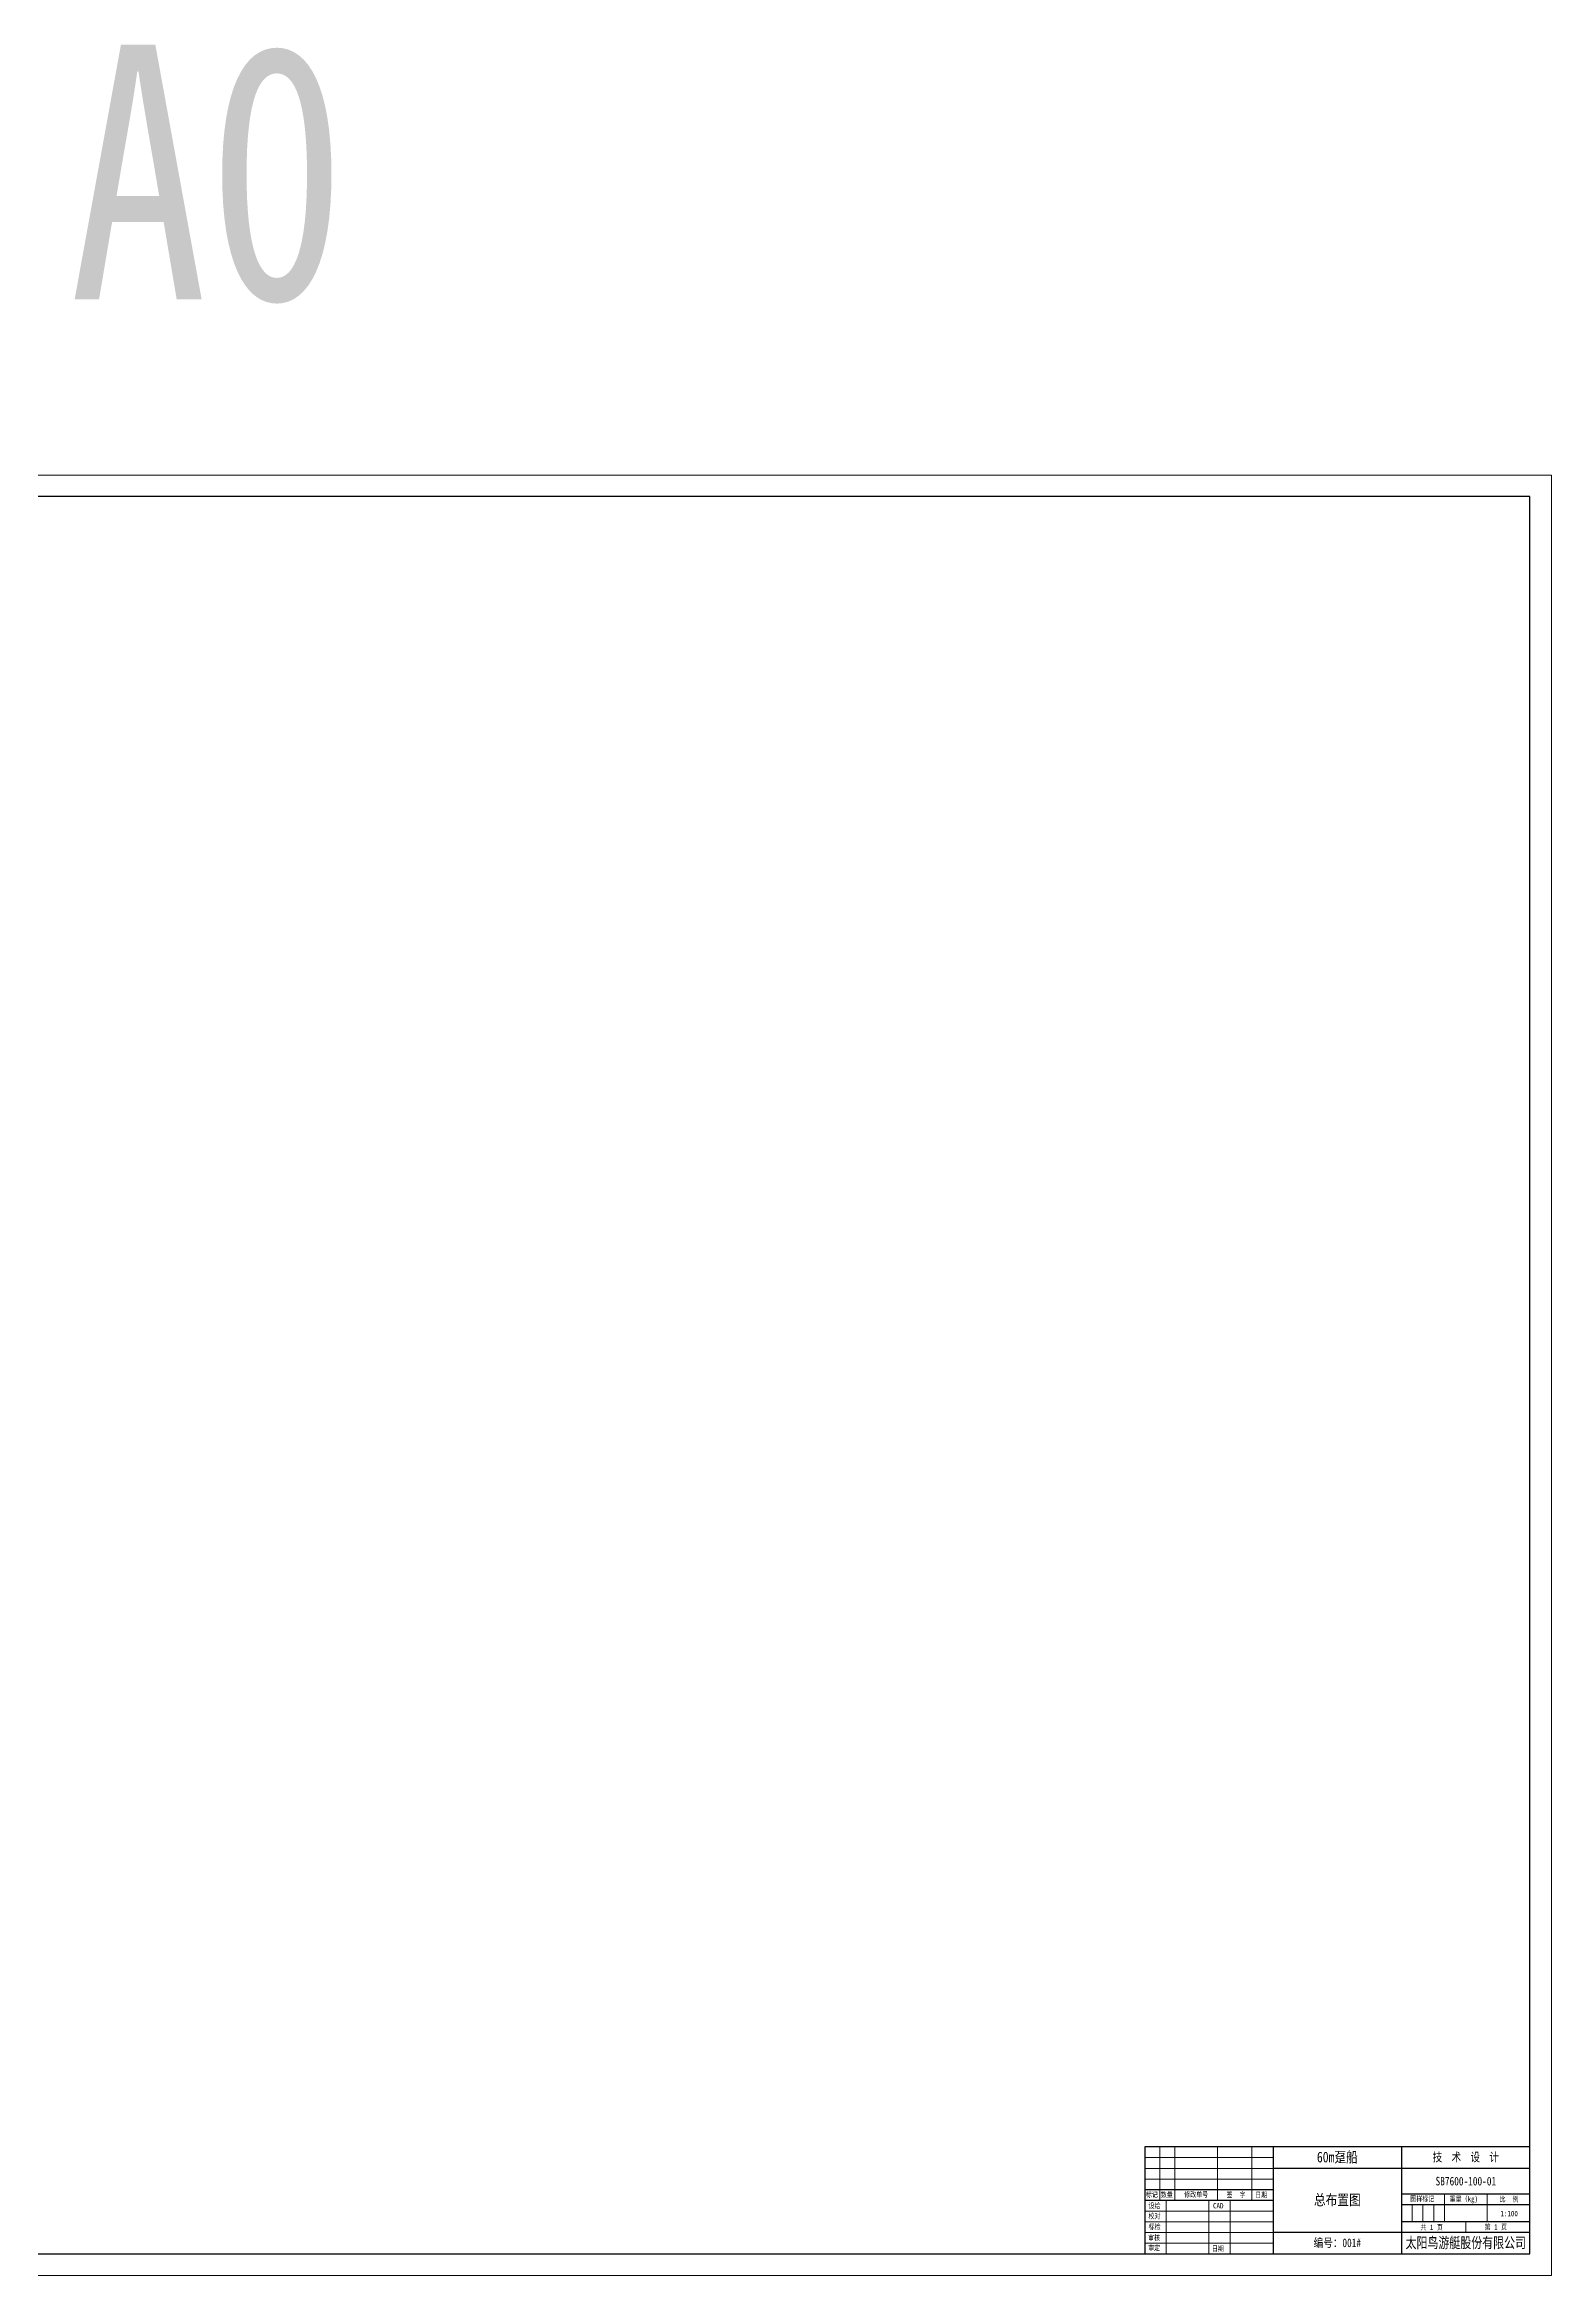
# Model space of a CAD drawing. Header units: millimetres. Extents: x -4702 to 3318, y -104 to 3616.
# Drawn here: x -4003 to -3299, y 2574 to 3616 of the extents above; entities that cross this region are included whole.
import ezdxf
from ezdxf.enums import TextEntityAlignment as Align

# ---------------------------------------------------------------- set-up
doc = ezdxf.new("R2010")
doc.units = ezdxf.units.MM
doc.layers.add('TEXT', color=1, linetype='Continuous', lineweight=9)
doc.layers.add('图框', color=7, linetype='Continuous', lineweight=9)
doc.styles.add('图框', font='STFANGSO.TTF', dxfattribs={"width": 0.8})

msp = doc.modelspace()

# ---------------------------------------------------------------- linework, layer by layer
at = {"layer": '图框', "lineweight": 30}
for p, q in [((-3489.066, 2633.541), (-3489.066, 2583.541)), ((-3309.066, 2633.541), (-3489.066, 2633.541)), ((-3429.066, 2633.541), (-3429.066, 2583.541)), ((-3369.066, 2633.541), (-3369.066, 2583.541)), ((-3309.066, 2623.541), (-3429.066, 2623.541)), ((-3429.066, 2613.541), (-3489.066, 2613.541)), ((-3429.066, 2608.541), (-3489.066, 2608.541)), ((-3309.066, 2611.541), (-3369.066, 2611.541)), ((-3309.066, 2606.541), (-3369.066, 2606.541)), ((-3309.066, 2598.541), (-3369.066, 2598.541)), ((-3309.066, 2593.541), (-3429.066, 2593.541))]:
    msp.add_line(p, q, dxfattribs=at)
at = {"layer": '图框', "color": 7, "lineweight": 15}
for p, q in [((-3429.066, 2628.541), (-3489.066, 2628.541)), ((-3482.066, 2633.541), (-3482.066, 2608.541)), ((-3475.066, 2633.541), (-3475.066, 2608.541)), ((-3455.066, 2633.541), (-3455.066, 2608.541)), ((-3439.066, 2633.541), (-3439.066, 2608.541)), ((-3429.066, 2623.541), (-3489.066, 2623.541)), ((-3429.066, 2618.541), (-3489.066, 2618.541)), ((-3479.066, 2608.541), (-3479.066, 2583.541)), ((-3459.066, 2608.541), (-3459.066, 2583.541)), ((-3449.066, 2608.541), (-3449.066, 2583.541)), ((-3364.066, 2606.541), (-3364.066, 2598.541)), ((-3359.066, 2606.541), (-3359.066, 2598.541)), ((-3354.066, 2606.541), (-3354.066, 2598.541)), ((-3349.066, 2611.541), (-3349.066, 2598.541)), ((-3329.066, 2611.541), (-3329.066, 2598.541)), ((-3429.066, 2603.541), (-3489.066, 2603.541)), ((-3429.066, 2598.541), (-3489.066, 2598.541)), ((-3339.066, 2593.541), (-3339.066, 2598.541)), ((-3429.066, 2593.541), (-3489.066, 2593.541)), ((-3429.066, 2588.541), (-3489.066, 2588.541))]:
    msp.add_line(p, q, dxfattribs=at)
at = {"layer": '图框', "color": 6, "ltscale": 5}
msp.add_lwpolyline([(-4488.066, 2573.541), (-3299.066, 2573.541), (-3299.066, 3414.541), (-4488.066, 3414.541)], close=True, dxfattribs=at)
at = {"layer": '图框', "lineweight": 30}
msp.add_lwpolyline([(-4463.066, 2583.541), (-3309.066, 2583.541), (-3309.066, 3404.541), (-4463.066, 3404.541)], close=True, dxfattribs=at)

# ---------------------------------------------------------------- texts
at = {"layer": 'TEXT', "color": 7, "lineweight": 15, "style": '图框', "width": 0.8}
for s, p in [('标记', (-3488.541, 2609.982)), ('设绘', (-3487.273, 2604.853)), ('数量', (-3481.541, 2609.982)), (' 修改单号', (-3472.233, 2610.118)), ('CAD', (-3457.149, 2604.835)), ('签  字', (-3450.84, 2609.941)), ('日期', (-3437.463, 2609.941)), ('校对', (-3487.31, 2599.99)), ('标检', (-3487.23, 2595.001)), ('审核', (-3487.527, 2589.874)), ('审定', (-3487.504, 2585.16)), ('日期', (-3457.665, 2584.848))]:
    msp.add_text(s, height=2.5, dxfattribs=at).set_placement(p)
for s, p in [('图样标记', (-3359.37, 2608.073)), ('重量（kg)', (-3339.972, 2608.002)), ('比  例', (-3318.84, 2607.921)), ('共 1 页', (-3355.043, 2594.796)), ('第 1 页', (-3325.012, 2594.886)), ('1:100', (-3318.797, 2601.168))]:
    msp.add_text(s, height=2.5, dxfattribs=at).set_placement(p, align=Align.CENTER)
at = {"layer": 'TEXT', "color": 7, "lineweight": 15, "insert": (-3399.066, 2628.541), "char_height": 5, "width": 60, "attachment_point": 5, "line_spacing_factor": 0.72, "style": '图框'}
msp.add_mtext('60m趸船', dxfattribs=at)
at = {"layer": 'TEXT', "color": 7, "lineweight": 15, "attachment_point": 5, "style": '图框'}
for s, insert, char_height, width in [('技  术  设  计', (-3339.066, 2628.541), 4, 60), ('SB7600-100-01', (-3339.028, 2617.541), 4, 59.92321), ('总布置图', (-3399.066, 2608.541), 5, 60), ('编号：001#', (-3399.066, 2588.541), 4, 60), ('{\\fSTXinwei|b0|i0|c134|p2;\\W0.75;太阳鸟游艇股份有限公司}', (-3339.066, 2588.541), 5, 60)]:
    msp.add_mtext(s, dxfattribs=dict(at, insert=insert, char_height=char_height, width=width))
at = {"layer": '图框', "color": 6, "ltscale": 5, "style": '图框', "width": 0.8}
msp.add_text('A0', height=119.0379, dxfattribs=at).set_placement((-3991.726, 3496.599))

doc.saveas('drawing.dxf')
